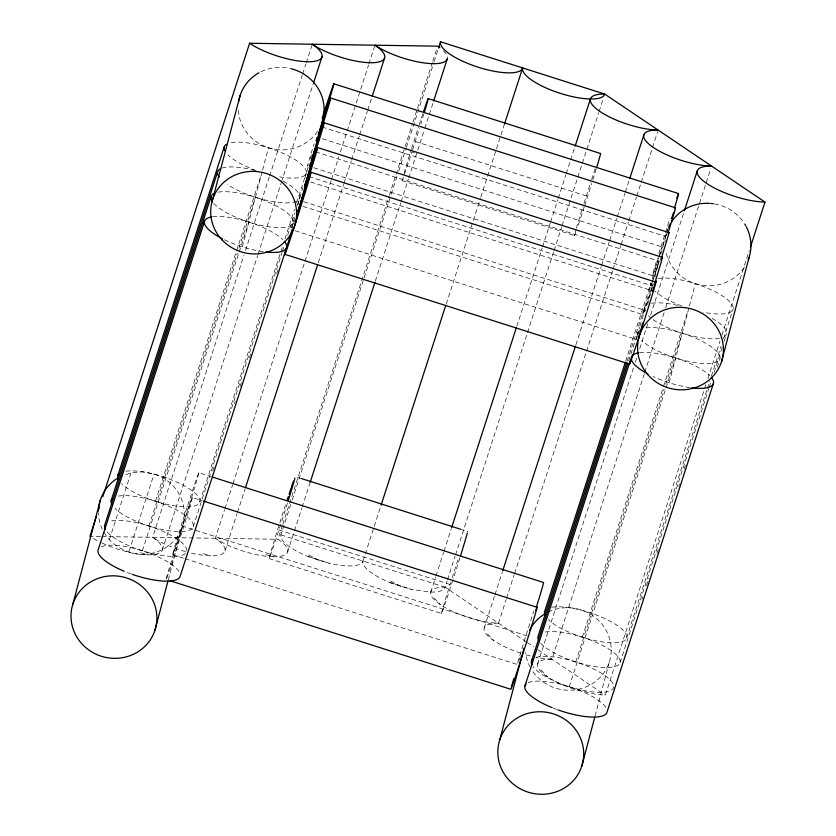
<?xml version="1.0" encoding="UTF-8"?>
<svg xmlns="http://www.w3.org/2000/svg" width="836" height="836" viewBox="0 0 836 836"><rect width="100%" height="100%" fill="white"/><g stroke="black" fill="none" stroke-linecap="round" stroke-linejoin="round"><path stroke-width="0.63" stroke-dasharray="4.18 3.13" d="M242.294 246.829L261.929 172.519M262.577 170.042L268.471 147.742M168.276 579.829L182.467 526.126A43.075 41.131 14.8 0 0 154.096 473.918L143.05 471.87L131.879 472.622L121.366 476.133M647.628 304.544L650.899 292.161M651.234 290.918L652.205 287.197M309.027 176.574L652.54 285.964L653.188 283.488M654.828 277.291L659.082 261.198L315.58 151.797M661.046 253.757L666.605 232.711A43.075 41.131 14.8 0 0 665.059 242.043M669.124 382.752L688.76 308.442M689.418 305.966L695.301 283.676M595.065 715.95L609.308 662.049M412.618 149.675L415.262 141.472A43.075 0.669 -72.3 0 0 419.369 128.483M584.625 205.74L587.635 196.366A43.075 0.669 -72.3 0 0 591.742 183.377M109.38 539.648L130.991 472.925M102.034 543.034A43.075 12.791 17.9 0 0 128.754 552.188L154.096 473.918M155.486 501.245L236.222 251.908M236.619 250.664L261.125 174.996M148.944 526.011L237.309 253.109M238.918 248.146L255.377 197.286M142.392 550.778L238.793 253.068M239.2 251.824L248.835 222.052M104.186 532.501C112.891 548.05 130.876 554.916 148.003 554.843A43.075 12.791 17.9 0 0 152.633 537.329L243.924 255.377M245.533 250.413L269.255 177.127M269.662 175.894L302.235 75.282M302.642 74.038L305.861 64.1M306.258 62.867L311.891 45.478M162.341 549.91L257.655 255.544M258.052 254.301L280.98 183.502M281.377 182.269L313.155 84.143M199.804 501.924L282.547 246.39M284.951 238.95L294.596 209.178M296.602 202.97L306.237 173.198M193.252 526.701L282.025 252.556M282.422 251.312L284.428 245.105M287.647 235.188L294.878 212.856M297.282 205.416L299.696 197.965M212.814 470.835L214.424 465.871M234.508 403.851L235.313 401.374M240.131 386.483L241.332 382.763M249.368 357.954L250.978 352.991M276.685 273.602L277.886 269.882M291.545 227.706L293.154 222.742M191.423 553.15A43.075 12.791 17.9 0 0 215.301 538.29L224.55 509.73M224.947 508.487L232.596 484.88M232.993 483.647L304.586 262.556M304.983 261.313L331.129 180.586M331.526 179.343L338.768 156.98M340.377 152.016L346.815 132.14M347.212 130.907L368.53 65.072M368.927 63.829L374.559 46.44M225.009 550.882L237.069 513.617M237.476 512.374L245.115 488.778M318.307 262.723L343.648 184.474M344.045 183.23L351.287 160.878M351.695 159.634L359.334 136.038M359.731 134.795L367.38 111.198M367.777 109.955L371.393 98.773M265.879 554.655L273.341 556.776A43.075 12.791 17.9 0 0 277.97 539.262L282.39 525.593M282.798 524.36L388.97 196.46M389.367 195.216L412.702 123.174M413.099 121.931L417.122 109.516M417.519 108.272L432.4 62.313M432.808 61.07L436.831 48.655M526.272 641.891L445.076 587.175A43.075 12.791 17.9 0 1 430.739 592.097L411.5 589.443L390.255 582.682A43.075 12.791 17.9 0 1 362.991 561.029A43.075 12.791 17.9 0 1 329.415 563.307L308.17 556.546A43.075 12.791 17.9 0 1 280.906 534.894L291.774 501.36M292.172 500.116L363.754 279.025M364.162 277.792L397.142 175.936M398.751 170.972L405.982 148.62M406.39 147.376L433.738 62.919M434.135 61.676L438.158 49.251M287.678 551.844L294.115 531.978M294.512 530.735L301.754 508.372M302.151 507.128L310.198 482.288M375.354 281.084L400.684 202.834M401.092 201.591L408.323 179.238M408.731 177.995L424.416 129.549M424.813 128.305L433.267 102.222M362.991 561.029L373.849 527.495M374.256 526.252L380.693 506.386M446.246 303.928L480.428 198.351M480.825 197.108L496.114 149.916M496.511 148.672L500.534 136.258M500.942 135.014L504.557 123.832M430.739 592.097L435.566 577.195M435.974 575.952L443.613 552.356M444.01 551.112L451.252 528.76M516.805 326.301L542.146 248.052M542.543 246.808L550.192 223.212M550.59 221.968L557.831 199.616M558.229 198.372L565.867 174.776M566.275 173.533L570.298 161.108M570.695 159.875L574.719 147.449M520.744 653.177A43.075 12.791 17.9 0 1 501.84 645.361L493.867 640.689A43.075 12.791 17.9 0 1 498.496 623.175A43.075 12.791 17.9 0 1 440.447 604.689A43.075 12.791 17.9 0 1 445.076 587.175L447.093 580.957M447.49 579.714L455.129 556.118M455.536 554.874L527.119 333.794M527.526 332.55L553.662 251.824M554.069 250.581L561.708 226.974M562.105 225.741L598.712 112.714M599.109 111.47L603.529 97.802M484.159 628.097L494.609 595.807M495.016 594.563L502.258 572.211M575.847 344.913L601.188 266.663M601.596 265.42L609.235 241.823M609.632 240.58L616.874 218.227M617.271 216.984L624.92 193.388M625.318 192.144L629.341 179.719M498.496 623.175L506.135 599.569M506.532 598.325L514.182 574.729M514.579 573.486L586.161 352.405M586.569 351.162L612.704 270.436M613.112 269.192L620.751 245.585M621.158 244.352L628.39 221.989M628.797 220.746L636.436 197.15M636.844 195.906L640.857 183.492M641.264 182.248L652.122 148.714M652.519 147.47L657.754 131.325M625.683 361.142L650.993 282.986A43.075 12.791 17.9 0 0 651.547 286.644M627.178 361.1L644.452 307.763M628.662 361.058L637.899 332.529M537.569 664.097L633.688 367.255M635.297 362.281L636.907 357.317M639.718 348.622L648.172 322.539M650.586 315.088L683.963 211.999M705.866 384.654L605.316 695.165L596.298 694.434L575.346 689.554A43.075 12.791 17.9 0 1 539.439 669.835A43.075 12.791 17.9 0 1 551.906 659.165L644.41 373.504M644.807 372.26L664.108 312.643M665.717 307.669L710.767 168.559M582.316 637.168L663.053 387.831M663.46 386.598L687.955 310.929M575.774 661.945L664.139 389.033M665.749 384.069L682.218 333.219M569.232 686.711L665.634 389.001M666.031 387.758L675.676 357.986M707.873 378.447L719.942 341.182M721.949 334.975L749.296 250.518M626.634 637.858L706.963 389.764M707.371 388.521L709.774 381.08M711.384 376.116L721.029 346.344M723.433 338.904L733.078 309.132M620.093 662.624L708.855 388.479M709.262 387.235L711.269 381.038M714.08 372.354L722.116 347.546M724.122 341.339L726.129 335.142M642.058 599.318L642.863 596.841M646.479 585.681L648.893 578.23M656.929 553.422L658.528 548.458M678.613 486.437L679.417 483.96M684.235 469.069L685.447 465.349M717.173 367.349L719.984 358.665M100.404 536.513L89.964 536.357A43.075 12.791 17.9 0 0 100.978 542.533M101.71 536.534L277.97 539.262M203.211 553.683L210.672 555.804M140.542 552.711L148.003 554.843M415.262 141.472L587.635 196.366M414.353 152.81L411.866 152.016A43.075 0.669 -72.3 0 1 403.004 176.814M322.121 127.03L665.623 236.421A43.075 0.669 -72.3 0 1 666.846 232.648M322.466 138.766L662.237 246.975L665.623 236.421A43.075 0.669 -72.3 0 0 668.643 226.911M402.053 180.639L574.426 235.533M313.897 167.785L652.425 275.598M310.741 182.008L649.269 289.81M303.729 201.737L645.988 310.731M302.945 206.377L642.727 314.587A43.075 0.669 -72.3 0 0 652.132 287.229M295.16 230.757L636.175 339.353M301.482 478.568L295.275 476.593A43.075 0.669 -72.3 0 0 294.805 477.513M460.281 529.136L467.658 531.487A43.075 0.669 -72.3 0 0 467.178 532.407M198.832 472.727A43.075 0.669 -72.3 0 1 179.301 535.824A43.075 0.669 -72.3 0 1 179.092 532.647A43.075 0.669 -72.3 0 1 198.832 472.727L211.278 476.698M192.28 497.504A43.075 0.669 -72.3 0 1 172.759 560.601A43.075 0.669 -72.3 0 1 172.55 557.424A43.075 0.669 -72.3 0 1 192.28 497.504L202.239 500.67M278.921 529.982L451.294 584.876M280.906 534.894L445.076 587.175M308.17 556.546L329.415 563.307M390.255 582.682L411.5 589.443M527.223 635.914L182.467 526.126A43.075 41.131 14.8 0 1 128.754 552.188M269.108 558.605L441.481 613.499A43.075 0.669 -72.3 0 0 452.788 580.257M172.655 554.738L183.857 558.312M185.101 558.709L517.411 664.526M390.788 581.104L400.768 586.485M308.703 554.968L318.683 560.35M527.338 642.612L533.744 646.928M538.018 649.812L605.316 695.165M541.017 670.023L547.277 676.69M487.597 634.022L493.867 640.689M434.187 598.033L440.447 604.689M744.343 267.29A43.075 41.131 14.8 0 1 699.544 284.804A43.075 41.131 14.8 0 1 665.613 250.434M666.94 231.467A43.075 41.131 14.8 0 1 667.734 229.231M714.561 203.921A43.075 41.131 14.8 0 1 744.071 222.972M659.437 255.544A43.075 0.669 -72.3 0 0 662.237 246.975A43.075 0.669 -72.3 0 0 659.583 255.314M658.653 257.948A43.075 0.669 -72.3 0 1 657.451 258.094M658.862 253.507A43.075 0.669 -72.3 0 1 670.002 218.436M653.188 279.099A43.075 0.669 -72.3 0 0 659.082 261.198A43.075 0.669 -72.3 0 0 652.31 282.422M652.707 280.499A43.075 0.669 -72.3 0 1 650.962 283.404M652.258 279.036A43.075 0.669 -72.3 0 1 658.852 257.645M653.271 283.676A43.075 0.669 -72.3 0 1 652.54 285.964M642.727 314.576A43.075 0.669 -72.3 0 1 651.944 283.571M639.624 330.042A43.075 0.669 -72.3 0 1 637.993 334.776M637.46 336.281A43.075 0.669 -72.3 0 1 639.54 327.336M639.927 326.05A43.075 0.669 -72.3 0 1 652.174 287.103M690.087 387.632A43.075 12.791 17.9 0 1 653.135 376.566M639.54 352.698A43.075 12.791 17.9 0 1 709.576 375.5M646.082 327.921A43.075 12.791 17.9 0 1 708.667 345.038A43.075 12.791 17.9 0 1 702.334 363.461A43.075 12.791 17.9 0 1 641.766 340.471M637.962 334.881A43.075 12.791 17.9 0 1 640.146 329.771M712.053 318.37A43.075 12.791 17.9 0 1 720.841 338.026M719.399 338.34A43.075 12.791 17.9 0 1 651.955 318.777M650.941 318.004A43.075 12.791 17.9 0 1 648.308 315.705M644.995 311.41A43.075 12.791 17.9 0 1 646.688 304.994M651.578 303.322A43.075 12.791 17.9 0 1 680.379 306.049M658.131 278.545A43.075 12.791 17.9 0 1 725.449 298.013A43.075 12.791 17.9 0 1 703.421 312.256M681.674 305.986A43.075 12.791 17.9 0 1 654.849 290.928M596.235 168.862A43.075 0.669 -72.3 0 1 592.097 182.238M584.249 206.91A43.075 0.669 -72.3 0 1 577.425 227.549M575.711 232.46A43.075 0.669 -72.3 0 1 576.119 229.127M576.412 228.134A43.075 0.669 -72.3 0 1 582.932 206.816M584.019 203.367A43.075 0.669 -72.3 0 1 590.791 182.143M591.606 179.615A43.075 0.669 -72.3 0 1 595.19 168.705M423.862 113.968A43.075 0.669 -72.3 0 1 420.78 123.958M404.039 173.24A43.075 0.669 -72.3 0 1 411.281 149.623M411.636 148.474A43.075 0.669 -72.3 0 1 418.418 127.25M419.233 124.721A43.075 0.669 -72.3 0 1 422.817 113.811M311.588 155.088A43.075 0.669 -72.3 0 1 309.487 161.233M308.15 164.88A43.075 0.669 -72.3 0 1 314.106 143.719M297.971 204.799A43.075 0.669 -72.3 0 1 302.998 187.295M304.931 178.152A43.075 0.669 -72.3 0 1 308.265 166.719M294.868 220.255A43.075 0.669 -72.3 0 1 292.255 227.726M291.848 227.695A43.075 0.669 -72.3 0 1 294.784 217.548M185.477 551.624A43.075 12.791 17.9 0 1 152.633 537.329M273.341 556.776A43.075 12.791 17.9 0 1 215.301 538.29M551.906 659.165A43.075 12.791 17.9 0 1 536.587 657.368M530.306 655.947A43.075 12.791 17.9 0 1 524.308 654.295M443.477 50.808A43.075 12.791 17.9 0 1 447.333 58.76M102.347 529.313A43.075 41.131 14.8 0 1 98.481 512.938M218.206 192.155A43.075 12.791 17.9 0 1 282.495 209.522A43.075 12.791 17.9 0 1 272.348 227.246A43.075 12.791 17.9 0 1 212.616 201.904M111.763 520.891A43.075 12.791 17.9 0 1 177.002 538.886A43.075 12.791 17.9 0 1 163.354 555.658A43.075 12.791 17.9 0 1 105.179 528.979M263.256 251.699A43.075 12.791 17.9 0 1 224.215 239.639M212.699 216.764A43.075 12.791 17.9 0 1 282.746 239.566M131.116 573.956A43.075 12.791 17.9 0 1 125.337 571.751M101.302 546.817A43.075 12.791 17.9 0 1 143.729 551.217A43.075 12.791 17.9 0 1 179.615 572.587M283.101 181.276A43.075 12.791 17.9 0 1 288.775 202.834A43.075 12.791 17.9 0 1 227.319 184.411M221.989 168.088A43.075 12.791 17.9 0 1 254.74 170.429M118.304 496.114A43.075 12.791 17.9 0 1 181.099 512.541A43.075 12.791 17.9 0 1 176.082 531.518A43.075 12.791 17.9 0 1 115.034 508.497M231.29 142.622A43.075 12.791 17.9 0 1 298.609 162.079A43.075 12.791 17.9 0 1 276.591 176.323M256.015 170.492A43.075 12.791 17.9 0 1 228.019 155.005M125.891 471.18A43.075 12.791 17.9 0 1 188.476 488.287A43.075 12.791 17.9 0 1 182.143 506.71A43.075 12.791 17.9 0 1 121.575 483.73M317.502 131.367A43.075 41.131 14.8 0 1 270.268 148.275A43.075 41.131 14.8 0 1 238.239 109.704M261.083 71.697A43.075 41.131 14.8 0 1 291.419 68.782M548.207 612.067A43.075 41.131 14.8 0 1 605.651 629.487A43.075 41.131 14.8 0 1 590.488 684.768A43.075 41.131 14.8 0 1 532.166 670.545M530.285 667.41A43.075 41.131 14.8 0 1 525.562 652.488M520.4 656.542A43.075 0.669 -72.3 0 1 517.881 663.606M517.818 662.655A43.075 0.669 -72.3 0 1 533.765 611.137M459.863 557.925A43.075 0.669 -72.3 0 1 453.164 579.066M441.523 613.519A43.075 0.669 -72.3 0 1 450.698 582.483M452.171 577.812A43.075 0.669 -72.3 0 1 458.661 557.581M287.48 503.032A43.075 0.669 -72.3 0 1 281.168 522.991M280.791 524.172A43.075 0.669 -72.3 0 1 269.401 557.194A43.075 0.669 -72.3 0 1 286.278 502.687M535.834 657.514A43.075 12.791 17.9 0 1 600.352 672.614A43.075 12.791 17.9 0 1 594.281 692.062A43.075 12.791 17.9 0 1 533.013 666.564M556.766 709.461A43.075 12.791 17.9 0 1 553.296 708.134M528.143 682.74A43.075 12.791 17.9 0 1 569.504 686.795A43.075 12.791 17.9 0 1 606.006 707.705M545.145 632.047A43.075 12.791 17.9 0 1 608.942 649.102A43.075 12.791 17.9 0 1 600.53 667.253A43.075 12.791 17.9 0 1 540.223 642.654M551.687 607.27A43.075 12.791 17.9 0 1 614.481 623.698A43.075 12.791 17.9 0 1 609.465 642.675A43.075 12.791 17.9 0 1 548.416 619.664"/><path stroke-width="1.25" d="M72.899 604.02L100.383 499.98M212.616 199.574L240.099 95.544M154.984 630.156A43.075 41.131 14.8 0 0 104.395 576.662A43.075 41.131 14.8 0 0 82.451 644.441A43.075 41.131 14.8 0 0 154.984 630.156L167.952 581.093M295.348 223.243L320.878 126.633A43.075 0.669 -72.3 0 0 333.825 83.966A43.075 0.669 -72.3 0 0 322.153 118.221M499.729 739.944L523.953 648.297M639.78 334.264L642.717 323.124M581.814 766.089A43.075 41.131 14.8 0 0 531.226 712.585A43.075 41.131 14.8 0 0 509.281 780.375A43.075 41.131 14.8 0 0 581.814 766.089L594.73 717.204M721.531 361.643A43.075 41.131 14.8 0 0 670.942 308.15A43.075 41.131 14.8 0 0 648.997 375.928A43.075 41.131 14.8 0 0 721.531 361.643L749.014 257.613M318.234 134.836L320.878 126.633A43.075 0.669 -72.3 0 1 329.812 101.564A43.075 0.669 -72.3 0 1 311.535 159.979M89.964 536.357L96.391 516.481M98 511.517L99.212 507.786M102.828 496.605L249.619 43.263L437.636 46.168A43.075 12.791 17.9 0 1 439.83 47.736M117.719 475.788L224.152 147.063M111.167 500.555L217.611 171.829M211.069 196.596L104.625 525.332A43.075 12.791 17.9 0 0 105.179 528.979M204.527 221.373L98.084 550.098A43.075 12.791 17.9 0 0 124.23 571.291M313.552 82.9L321.996 56.817M286.602 247.508L180.168 576.234A43.075 12.791 17.9 0 1 132.297 574.374M245.512 487.534L317.502 265.211M372.198 96.286L384.664 57.788M438.566 48.007L440.572 41.8L604.741 94.081L764.982 202.082L750.509 246.787M310.198 482.288L374.946 282.328M433.665 100.989L447.333 58.76A43.075 12.791 17.9 0 1 418.982 62.125A43.075 12.791 17.9 0 1 374.956 45.196A43.075 12.791 17.9 0 1 370.338 62.721A43.075 12.791 17.9 0 1 312.288 44.235A43.075 12.791 17.9 0 1 307.669 61.749A43.075 12.791 17.9 0 1 249.619 43.263M381.091 505.143L445.839 305.171M504.557 123.832L522.657 67.935A43.075 12.791 17.9 0 0 560.423 93.392A43.075 12.791 17.9 0 0 604.741 94.081A43.075 12.791 17.9 0 0 600.112 111.596A43.075 12.791 17.9 0 0 658.151 130.082A43.075 12.791 17.9 0 0 653.522 147.596A43.075 12.791 17.9 0 0 711.572 166.082A43.075 12.791 17.9 0 0 706.942 183.596A43.075 12.791 17.9 0 0 764.982 202.082M451.659 527.516L516.408 327.545M575.126 146.206L590.404 99.014M502.655 570.967L575.45 346.156M629.748 178.486L643.814 135.014M625.286 362.375L544.549 611.712A43.075 12.791 17.9 0 0 545.103 615.369M626.77 362.343L538.008 636.489A43.075 12.791 17.9 0 0 538.562 640.136M531.466 661.255L627.857 363.545M524.914 686.032L630.156 361.016M684.36 210.756L697.234 171.004M713.442 383.442L606.999 712.167A43.075 12.791 17.9 0 1 557.946 709.879M428.231 98.627L600.603 153.521A43.075 0.669 -72.3 0 1 596.852 166.824M333.846 83.788L678.592 193.586A43.075 0.669 -72.3 0 1 674.851 206.889M330.69 98.011L675.446 207.798M324.149 122.787L668.894 232.575M317.596 147.554L662.352 257.342M311.055 172.32L655.811 282.119M284.877 254.332L629.633 364.13M301.482 478.568L460.281 529.136M212.522 477.084L543.578 582.514A43.075 0.669 -72.3 0 1 536.472 606.748M203.482 501.067L537.036 607.291M169.844 580.707L510.859 689.303A43.075 0.669 -72.3 0 0 526.899 641.202A43.075 0.669 -72.3 0 0 535.761 610.364M746.517 227.183A43.075 41.131 14.8 0 1 748.22 259.85M668.685 227.016A43.075 41.131 14.8 0 1 670.357 223.818M671.611 221.78A43.075 41.131 14.8 0 1 709.597 203.357M710.83 203.441A43.075 41.131 14.8 0 1 713.317 203.733M744.73 224.006A43.075 41.131 14.8 0 1 745.963 226.107M653.992 286.685A43.075 0.669 -72.3 0 1 643.271 323.616A43.075 0.669 -72.3 0 1 630.929 359.083M652.362 291.43A43.075 0.669 -72.3 0 1 653.637 287.72M316.259 140.95A43.075 0.669 -72.3 0 0 317.481 137.188A43.075 0.669 -72.3 0 0 316.342 140.761M310.741 162.383A43.075 0.669 -72.3 0 1 309.539 166.019M676.784 198.163A43.075 0.669 -72.3 0 1 678.121 194.506M423.591 111.491A43.075 0.669 -72.3 0 1 424.479 111.93M311.316 160.773A43.075 0.669 -72.3 0 1 323.678 124.836A43.075 0.669 -72.3 0 1 304.618 185.885M674.965 208.728A43.075 0.669 -72.3 0 1 667.995 233.129M671.527 218.52A43.075 0.669 -72.3 0 1 673.628 212.375M668.424 233.495A43.075 0.669 -72.3 0 1 660.753 260.142M304.774 185.54A43.075 0.669 -72.3 0 1 317.137 149.613A43.075 0.669 -72.3 0 1 298.076 210.651M661.872 258.261A43.075 0.669 -72.3 0 1 654.902 282.672M297.846 211.498A43.075 0.669 -72.3 0 1 310.177 175.894A43.075 0.669 -72.3 0 1 289.078 242.806A43.075 0.669 -72.3 0 1 292.328 229.012M522.657 67.935A43.075 12.791 17.9 0 1 478.338 67.256A43.075 12.791 17.9 0 1 440.572 41.8M284.386 241.343A43.075 12.791 17.9 0 1 265.973 252.033M222.209 238.636A43.075 12.791 17.9 0 1 211.654 216.932M212.616 201.904A43.075 12.791 17.9 0 1 213.316 193.837M219.168 177.138A43.075 12.791 17.9 0 1 219.858 169.071M111.721 504.212A43.075 12.791 17.9 0 1 112.369 498.601M224.706 150.71A43.075 12.791 17.9 0 1 226.399 144.304M118.263 479.436A43.075 12.791 17.9 0 1 118.911 473.834M529.491 630.375A43.075 41.131 14.8 0 1 544.978 613.812M511.277 687.432A43.075 0.669 -72.3 0 1 512.552 682.887M512.844 681.904A43.075 0.669 -72.3 0 1 513.847 678.518M98.669 508.173A43.075 41.131 14.8 0 1 118.137 477.878M294.868 478.464A43.075 0.669 -72.3 0 1 288.169 500.816M287.093 500.21A43.075 0.669 -72.3 0 1 288.263 496.636M289.047 494.233A43.075 0.669 -72.3 0 1 291.012 488.349M291.356 487.304A43.075 0.669 -72.3 0 1 293.467 481.17M467.24 533.358A43.075 0.669 -72.3 0 1 460.552 555.721M711.227 377.266A43.075 12.791 17.9 0 1 691.456 387.81M647.952 373.995A43.075 12.791 17.9 0 1 631.232 358.425M631.358 357.296A43.075 12.791 17.9 0 1 638.495 352.855M552.178 707.674A43.075 12.791 17.9 0 1 526.116 684.067M532.01 664.902A43.075 12.791 17.9 0 1 532.657 659.301M639.456 337.838A43.075 12.791 17.9 0 1 638.453 336.176M238.699 101.355A43.075 41.131 14.8 0 1 258.92 72.826M291.419 68.782A43.075 41.131 14.8 0 1 322.184 121.68M222.157 240.005A43.075 41.131 14.8 0 0 294.7 225.72A43.075 41.131 14.8 0 0 244.112 172.216A43.075 41.131 14.8 0 0 222.157 240.005"/></g></svg>
